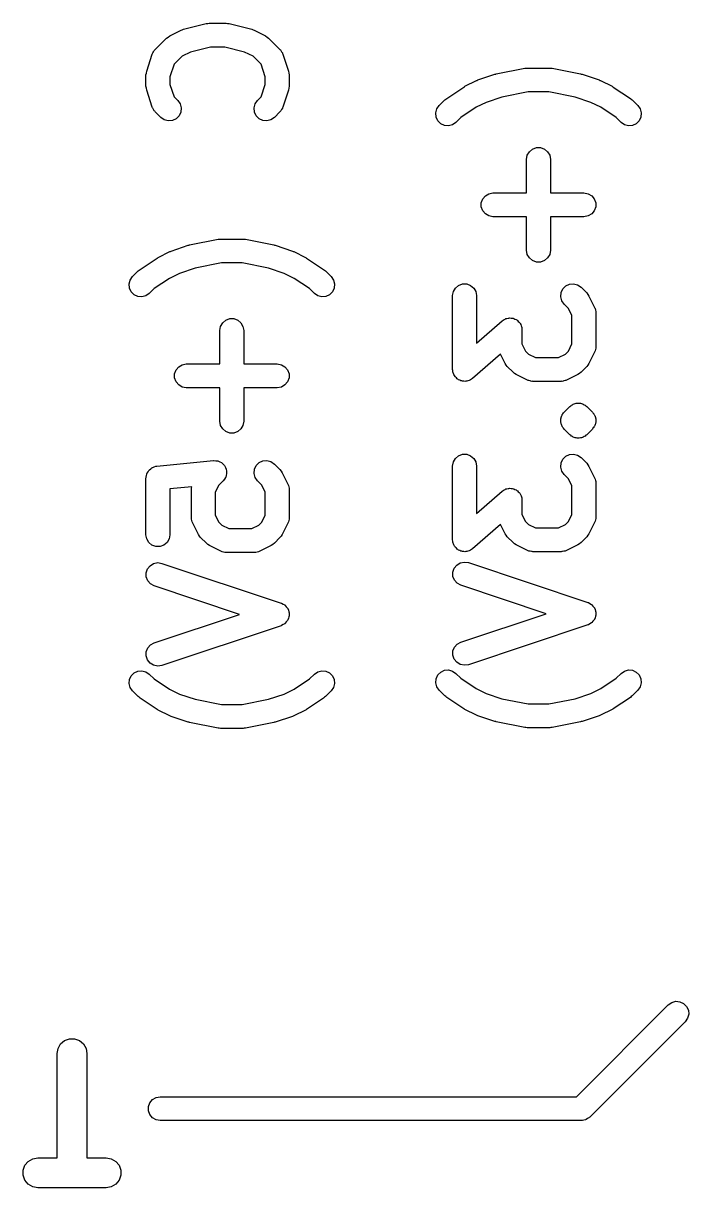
# Model space of a CAD drawing. Extents: x 91.3 to 189.8, y -113.5 to -60.4.
# Drawn here: x 129.92 to 135.5, y -113.46 to -103.7 of the extents above; entities that cross this region are included whole.
import ezdxf

# ---------------------------------------------------------------- set-up
doc = ezdxf.new("R2010")
doc.units = 0
doc.header["$MEASUREMENT"] = 0
doc.layers.add('BLACK', color=7, linetype='CONTINUOUS')

msp = doc.modelspace()

# ---------------------------------------------------------------- linework, layer by layer
at = {"layer": 'Black'}
for p, q in [((131.266, -103.748), (131.457, -103.701)), ((131.457, -103.701), (131.469, -103.7)), ((131.469, -103.7), (131.481, -103.698)), ((131.481, -103.698), (131.624, -103.698)), ((131.624, -103.698), (131.636, -103.7)), ((131.636, -103.7), (131.648, -103.701)), ((131.648, -103.701), (131.839, -103.748)), ((131.151, -103.803), (131.246, -103.756)), ((131.246, -103.756), (131.256, -103.753)), ((131.256, -103.753), (131.266, -103.748)), ((131.839, -103.748), (131.849, -103.753)), ((131.849, -103.753), (131.859, -103.756)), ((131.859, -103.756), (131.954, -103.803)), ((131.029, -103.917), (131.125, -103.822)), ((131.125, -103.822), (131.138, -103.813)), ((131.138, -103.813), (131.151, -103.803)), ((131.493, -103.898), (131.325, -103.94)), ((131.612, -103.898), (131.493, -103.898)), ((131.779, -103.94), (131.612, -103.898)), ((131.954, -103.803), (131.967, -103.813)), ((131.967, -103.813), (131.98, -103.822)), ((131.98, -103.822), (132.075, -103.917)), ((130.958, -104.099), (131.005, -103.956)), ((131.005, -103.956), (131.008, -103.951)), ((131.008, -103.951), (131.009, -103.946)), ((131.009, -103.946), (131.016, -103.936)), ((131.016, -103.936), (131.022, -103.926)), ((131.022, -103.926), (131.026, -103.922)), ((131.026, -103.922), (131.029, -103.917)), ((131.254, -103.975), (131.187, -104.042)), ((131.325, -103.94), (131.254, -103.975)), ((131.85, -103.975), (131.779, -103.94)), ((131.917, -104.042), (131.85, -103.975)), ((132.075, -103.917), (132.079, -103.922)), ((132.079, -103.922), (132.083, -103.926)), ((132.083, -103.926), (132.089, -103.936)), ((132.089, -103.936), (132.095, -103.946)), ((132.095, -103.946), (132.097, -103.951)), ((132.097, -103.951), (132.1, -103.956)), ((132.1, -103.956), (132.147, -104.099)), ((131.187, -104.042), (131.152, -104.147)), ((131.952, -104.147), (131.917, -104.042)), ((133.888, -104.122), (134.127, -104.075)), ((134.127, -104.075), (134.136, -104.075)), ((134.136, -104.075), (134.146, -104.073)), ((134.146, -104.073), (134.337, -104.073)), ((134.337, -104.073), (134.346, -104.075)), ((134.346, -104.075), (134.356, -104.075)), ((134.356, -104.075), (134.594, -104.122)), ((130.952, -104.131), (130.955, -104.115)), ((130.952, -104.226), (130.952, -104.131)), ((130.955, -104.115), (130.958, -104.099)), ((131.152, -104.147), (131.152, -104.21)), ((131.952, -104.21), (131.952, -104.147)), ((132.147, -104.099), (132.15, -104.115)), ((132.15, -104.115), (132.152, -104.131)), ((132.152, -104.131), (132.152, -104.226)), ((133.625, -104.226), (133.721, -104.179)), ((133.721, -104.179), (133.727, -104.177)), ((133.727, -104.177), (133.734, -104.173)), ((133.734, -104.173), (133.876, -104.126)), ((133.876, -104.126), (133.883, -104.125)), ((133.883, -104.125), (133.888, -104.122)), ((134.594, -104.122), (134.6, -104.125)), ((134.6, -104.125), (134.606, -104.126)), ((134.606, -104.126), (134.749, -104.173)), ((134.749, -104.173), (134.756, -104.177)), ((134.756, -104.177), (134.762, -104.179)), ((134.762, -104.179), (134.858, -104.226)), ((130.955, -104.242), (130.952, -104.226)), ((130.958, -104.258), (130.955, -104.242)), ((131.005, -104.401), (130.958, -104.258)), ((131.152, -104.21), (131.187, -104.315)), ((131.917, -104.315), (131.952, -104.21)), ((132.147, -104.258), (132.1, -104.401)), ((132.15, -104.242), (132.147, -104.258)), ((132.152, -104.226), (132.15, -104.242)), ((133.472, -104.328), (133.615, -104.233)), ((133.615, -104.233), (133.62, -104.23)), ((133.62, -104.23), (133.625, -104.226)), ((134.156, -104.273), (133.934, -104.317)), ((134.327, -104.273), (134.156, -104.273)), ((134.549, -104.317), (134.327, -104.273)), ((134.858, -104.226), (134.863, -104.23)), ((134.863, -104.23), (134.868, -104.233)), ((134.868, -104.233), (135.011, -104.328)), ((131.187, -104.315), (131.218, -104.346)), ((131.218, -104.346), (131.238, -104.374)), ((131.238, -104.374), (131.247, -104.408)), ((131.858, -104.408), (131.867, -104.374)), ((131.867, -104.374), (131.886, -104.346)), ((131.886, -104.346), (131.917, -104.315)), ((133.409, -104.388), (133.456, -104.34)), ((133.456, -104.34), (133.465, -104.335)), ((133.465, -104.335), (133.472, -104.328)), ((133.804, -104.361), (133.72, -104.402)), ((133.934, -104.317), (133.804, -104.361)), ((134.679, -104.361), (134.549, -104.317)), ((134.763, -104.402), (134.679, -104.361)), ((135.011, -104.328), (135.018, -104.335)), ((135.018, -104.335), (135.026, -104.34)), ((135.026, -104.34), (135.074, -104.388)), ((131.008, -104.406), (131.005, -104.401)), ((131.009, -104.411), (131.008, -104.406)), ((131.016, -104.421), (131.009, -104.411)), ((131.022, -104.431), (131.016, -104.421)), ((131.026, -104.435), (131.022, -104.431)), ((131.029, -104.44), (131.026, -104.435)), ((131.077, -104.487), (131.029, -104.44)), ((131.23, -104.474), (131.205, -104.499)), ((131.244, -104.443), (131.23, -104.474)), ((131.247, -104.408), (131.244, -104.443)), ((131.861, -104.443), (131.858, -104.408)), ((131.875, -104.474), (131.861, -104.443)), ((131.9, -104.499), (131.875, -104.474)), ((132.075, -104.44), (132.028, -104.487)), ((132.079, -104.435), (132.075, -104.44)), ((132.083, -104.431), (132.079, -104.435)), ((132.089, -104.421), (132.083, -104.431)), ((132.095, -104.411), (132.089, -104.421)), ((132.097, -104.406), (132.095, -104.411)), ((132.1, -104.401), (132.097, -104.406)), ((133.38, -104.45), (133.389, -104.416)), ((133.383, -104.484), (133.38, -104.45)), ((133.398, -104.516), (133.383, -104.484)), ((133.389, -104.416), (133.409, -104.388)), ((133.72, -104.402), (133.591, -104.489)), ((134.892, -104.489), (134.763, -104.402)), ((135.074, -104.388), (135.094, -104.416)), ((135.1, -104.484), (135.085, -104.516)), ((135.094, -104.416), (135.103, -104.45)), ((135.103, -104.45), (135.1, -104.484)), ((131.105, -104.507), (131.077, -104.487)), ((131.139, -104.516), (131.105, -104.507)), ((131.174, -104.513), (131.139, -104.516)), ((131.205, -104.499), (131.174, -104.513)), ((131.931, -104.513), (131.9, -104.499)), ((131.966, -104.516), (131.931, -104.513)), ((131.999, -104.507), (131.966, -104.516)), ((132.028, -104.487), (131.999, -104.507)), ((133.422, -104.54), (133.398, -104.516)), ((133.454, -104.555), (133.422, -104.54)), ((133.488, -104.558), (133.454, -104.555)), ((133.522, -104.549), (133.488, -104.558)), ((133.55, -104.529), (133.522, -104.549)), ((133.591, -104.489), (133.55, -104.529)), ((134.933, -104.529), (134.892, -104.489)), ((134.961, -104.549), (134.933, -104.529)), ((134.995, -104.558), (134.961, -104.549)), ((135.029, -104.555), (134.995, -104.558)), ((135.061, -104.54), (135.029, -104.555)), ((135.085, -104.516), (135.061, -104.54)), ((134.147, -104.805), (134.165, -104.775)), ((134.165, -104.775), (134.191, -104.753)), ((134.191, -104.753), (134.224, -104.741)), ((134.224, -104.741), (134.259, -104.741)), ((134.259, -104.741), (134.291, -104.753)), ((134.291, -104.753), (134.318, -104.775)), ((134.318, -104.775), (134.335, -104.805)), ((134.141, -104.84), (134.147, -104.805)), ((134.141, -105.12), (134.141, -104.84)), ((134.335, -104.805), (134.341, -104.84)), ((134.341, -104.84), (134.341, -105.12)), ((133.774, -105.17), (133.796, -105.144)), ((133.796, -105.144), (133.826, -105.127)), ((133.826, -105.127), (133.86, -105.12)), ((133.86, -105.12), (134.141, -105.12)), ((134.341, -105.12), (134.622, -105.12)), ((134.622, -105.12), (134.657, -105.127)), ((134.657, -105.127), (134.687, -105.144)), ((134.687, -105.144), (134.709, -105.17)), ((133.762, -105.203), (133.774, -105.17)), ((133.762, -105.238), (133.762, -105.203)), ((133.774, -105.27), (133.762, -105.238)), ((134.709, -105.17), (134.721, -105.203)), ((134.721, -105.238), (134.709, -105.27)), ((134.721, -105.203), (134.721, -105.238)), ((133.796, -105.297), (133.774, -105.27)), ((133.826, -105.314), (133.796, -105.297)), ((133.86, -105.32), (133.826, -105.314)), ((134.141, -105.32), (133.86, -105.32)), ((134.141, -105.601), (134.141, -105.32)), ((134.622, -105.32), (134.341, -105.32)), ((134.341, -105.32), (134.341, -105.601)), ((134.657, -105.314), (134.622, -105.32)), ((134.687, -105.297), (134.657, -105.314)), ((134.709, -105.27), (134.687, -105.297)), ((131.306, -105.56), (131.313, -105.559)), ((131.313, -105.559), (131.318, -105.557)), ((131.318, -105.557), (131.557, -105.509)), ((131.557, -105.509), (131.566, -105.509)), ((131.566, -105.509), (131.576, -105.507)), ((131.576, -105.507), (131.767, -105.507)), ((131.767, -105.507), (131.776, -105.509)), ((131.776, -105.509), (131.786, -105.509)), ((131.786, -105.509), (132.024, -105.557)), ((132.024, -105.557), (132.03, -105.559)), ((132.03, -105.559), (132.036, -105.56)), ((131.055, -105.661), (131.151, -105.613)), ((131.151, -105.613), (131.157, -105.611)), ((131.157, -105.611), (131.164, -105.608)), ((131.164, -105.608), (131.306, -105.56)), ((132.036, -105.56), (132.179, -105.608)), ((132.179, -105.608), (132.186, -105.611)), ((132.186, -105.611), (132.192, -105.613)), ((132.192, -105.613), (132.288, -105.661)), ((134.147, -105.636), (134.141, -105.601)), ((134.165, -105.666), (134.147, -105.636)), ((134.335, -105.636), (134.318, -105.666)), ((134.341, -105.601), (134.335, -105.636)), ((130.902, -105.762), (131.045, -105.667)), ((131.045, -105.667), (131.05, -105.664)), ((131.05, -105.664), (131.055, -105.661)), ((131.364, -105.752), (131.234, -105.795)), ((131.586, -105.707), (131.364, -105.752)), ((131.757, -105.707), (131.586, -105.707)), ((131.979, -105.752), (131.757, -105.707)), ((132.109, -105.795), (131.979, -105.752)), ((132.288, -105.661), (132.293, -105.664)), ((132.293, -105.664), (132.298, -105.667)), ((132.298, -105.667), (132.441, -105.762)), ((134.191, -105.688), (134.165, -105.666)), ((134.224, -105.7), (134.191, -105.688)), ((134.259, -105.7), (134.224, -105.7)), ((134.291, -105.688), (134.259, -105.7)), ((134.318, -105.666), (134.291, -105.688)), ((130.81, -105.884), (130.819, -105.851)), ((130.819, -105.851), (130.839, -105.822)), ((130.839, -105.822), (130.886, -105.775)), ((130.886, -105.775), (130.895, -105.769)), ((130.895, -105.769), (130.902, -105.762)), ((131.15, -105.837), (131.021, -105.923)), ((131.234, -105.795), (131.15, -105.837)), ((132.193, -105.837), (132.109, -105.795)), ((132.322, -105.923), (132.193, -105.837)), ((132.441, -105.762), (132.448, -105.769)), ((132.448, -105.769), (132.456, -105.775)), ((132.456, -105.775), (132.504, -105.822)), ((132.504, -105.822), (132.524, -105.851)), ((132.524, -105.851), (132.533, -105.884)), ((130.813, -105.919), (130.81, -105.884)), ((130.828, -105.95), (130.813, -105.919)), ((130.852, -105.975), (130.828, -105.95)), ((131.021, -105.923), (130.98, -105.964)), ((132.363, -105.964), (132.322, -105.923)), ((132.515, -105.95), (132.491, -105.975)), ((132.53, -105.919), (132.515, -105.95)), ((132.533, -105.884), (132.53, -105.919)), ((133.522, -105.982), (133.528, -105.948)), ((133.528, -105.948), (133.546, -105.918)), ((133.546, -105.918), (133.572, -105.896)), ((133.572, -105.896), (133.605, -105.884)), ((133.605, -105.884), (133.64, -105.884)), ((133.64, -105.884), (133.672, -105.896)), ((133.672, -105.896), (133.699, -105.918)), ((133.699, -105.918), (133.716, -105.948)), ((133.716, -105.948), (133.722, -105.982)), ((134.431, -105.956), (134.445, -105.925)), ((134.445, -105.925), (134.47, -105.9)), ((134.47, -105.9), (134.501, -105.886)), ((134.501, -105.886), (134.536, -105.883)), ((134.536, -105.883), (134.569, -105.892)), ((134.569, -105.892), (134.598, -105.912)), ((134.598, -105.912), (134.645, -105.959)), ((130.884, -105.989), (130.852, -105.975)), ((130.918, -105.992), (130.884, -105.989)), ((130.952, -105.983), (130.918, -105.992)), ((130.98, -105.964), (130.952, -105.983)), ((132.391, -105.983), (132.363, -105.964)), ((132.425, -105.992), (132.391, -105.983)), ((132.459, -105.989), (132.425, -105.992)), ((132.491, -105.975), (132.459, -105.989)), ((133.522, -106.601), (133.522, -105.982)), ((133.722, -105.982), (133.722, -106.381)), ((134.428, -105.991), (134.431, -105.956)), ((134.437, -106.025), (134.428, -105.991)), ((134.456, -106.053), (134.437, -106.025)), ((134.645, -105.959), (134.655, -105.972)), ((134.655, -105.972), (134.664, -105.985)), ((134.664, -105.985), (134.712, -106.081)), ((134.493, -106.089), (134.456, -106.053)), ((134.522, -106.149), (134.493, -106.089)), ((134.712, -106.081), (134.713, -106.086)), ((134.713, -106.086), (134.716, -106.091)), ((134.716, -106.091), (134.718, -106.103)), ((134.718, -106.103), (134.722, -106.114)), ((134.722, -106.114), (134.721, -106.12)), ((134.721, -106.12), (134.722, -106.125)), ((134.722, -106.125), (134.722, -106.411)), ((131.571, -106.274), (131.577, -106.24)), ((131.577, -106.24), (131.595, -106.21)), ((131.595, -106.21), (131.621, -106.187)), ((131.621, -106.187), (131.654, -106.175)), ((131.654, -106.175), (131.689, -106.175)), ((131.689, -106.175), (131.721, -106.187)), ((131.721, -106.187), (131.748, -106.21)), ((131.748, -106.21), (131.765, -106.24)), ((131.765, -106.24), (131.771, -106.274)), ((133.722, -106.381), (133.937, -106.193)), ((133.937, -106.193), (133.946, -106.188)), ((133.946, -106.188), (133.953, -106.181)), ((133.953, -106.181), (133.961, -106.179)), ((133.961, -106.179), (133.967, -106.175)), ((133.967, -106.175), (133.977, -106.173)), ((133.977, -106.173), (133.986, -106.17)), ((133.986, -106.17), (133.994, -106.17)), ((133.994, -106.17), (134.001, -106.168)), ((134.001, -106.168), (134.011, -106.17)), ((134.011, -106.17), (134.021, -106.17)), ((134.021, -106.17), (134.028, -106.172)), ((134.028, -106.172), (134.036, -106.173)), ((134.036, -106.173), (134.044, -106.178)), ((134.044, -106.178), (134.053, -106.181)), ((134.053, -106.181), (134.059, -106.186)), ((134.059, -106.186), (134.066, -106.19)), ((134.066, -106.19), (134.072, -106.198)), ((134.072, -106.198), (134.08, -106.204)), ((134.08, -106.204), (134.084, -106.21)), ((134.084, -106.21), (134.089, -106.216)), ((134.089, -106.216), (134.092, -106.225)), ((134.092, -106.225), (134.097, -106.234)), ((134.097, -106.234), (134.099, -106.241)), ((134.099, -106.241), (134.101, -106.249)), ((134.522, -106.387), (134.522, -106.149)), ((131.571, -106.555), (131.571, -106.274)), ((131.771, -106.274), (131.771, -106.555)), ((134.101, -106.249), (134.102, -106.258)), ((134.102, -106.258), (134.103, -106.268)), ((134.103, -106.268), (134.103, -106.387)), ((134.103, -106.387), (134.133, -106.447)), ((134.493, -106.447), (134.522, -106.387)), ((134.718, -106.434), (134.716, -106.445)), ((134.722, -106.422), (134.718, -106.434)), ((134.722, -106.411), (134.721, -106.417)), ((134.721, -106.417), (134.722, -106.422)), ((133.922, -106.472), (133.688, -106.677)), ((133.962, -106.551), (133.922, -106.472)), ((134.133, -106.447), (134.158, -106.472)), ((134.158, -106.472), (134.217, -106.501)), ((134.217, -106.501), (134.408, -106.501)), ((134.408, -106.501), (134.468, -106.472)), ((134.468, -106.472), (134.493, -106.447)), ((134.712, -106.456), (134.664, -106.551)), ((134.713, -106.45), (134.712, -106.456)), ((134.716, -106.445), (134.713, -106.45)), ((131.192, -106.637), (131.204, -106.605)), ((131.204, -106.605), (131.226, -106.578)), ((131.226, -106.578), (131.256, -106.561)), ((131.256, -106.561), (131.29, -106.555)), ((131.29, -106.555), (131.571, -106.555)), ((131.771, -106.555), (132.052, -106.555)), ((132.052, -106.555), (132.087, -106.561)), ((132.087, -106.561), (132.117, -106.578)), ((132.117, -106.578), (132.139, -106.605)), ((132.139, -106.605), (132.151, -106.637)), ((133.524, -106.611), (133.522, -106.601)), ((133.524, -106.621), (133.524, -106.611)), ((133.527, -106.628), (133.524, -106.621)), ((133.528, -106.636), (133.527, -106.628)), ((133.971, -106.564), (133.962, -106.551)), ((133.98, -106.577), (133.971, -106.564)), ((134.028, -106.625), (133.98, -106.577)), ((134.041, -106.634), (134.028, -106.625)), ((134.598, -106.625), (134.585, -106.634)), ((134.645, -106.577), (134.598, -106.625)), ((134.655, -106.564), (134.645, -106.577)), ((134.664, -106.551), (134.655, -106.564)), ((131.192, -106.672), (131.192, -106.637)), ((131.204, -106.705), (131.192, -106.672)), ((131.226, -106.731), (131.204, -106.705)), ((131.256, -106.749), (131.226, -106.731)), ((132.117, -106.731), (132.087, -106.749)), ((132.139, -106.705), (132.117, -106.731)), ((132.151, -106.672), (132.139, -106.705)), ((132.151, -106.637), (132.151, -106.672)), ((133.533, -106.644), (133.528, -106.636)), ((133.537, -106.653), (133.533, -106.644)), ((133.542, -106.659), (133.537, -106.653)), ((133.546, -106.666), (133.542, -106.659)), ((133.553, -106.672), (133.546, -106.666)), ((133.56, -106.679), (133.553, -106.672)), ((133.566, -106.683), (133.56, -106.679)), ((133.572, -106.688), (133.566, -106.683)), ((133.582, -106.691), (133.572, -106.688)), ((133.59, -106.696), (133.582, -106.691)), ((133.598, -106.697), (133.59, -106.696)), ((133.605, -106.7), (133.598, -106.697)), ((133.615, -106.7), (133.605, -106.7)), ((133.624, -106.701), (133.615, -106.7)), ((133.632, -106.7), (133.624, -106.701)), ((133.64, -106.7), (133.632, -106.7)), ((133.649, -106.697), (133.64, -106.7)), ((133.659, -106.695), (133.649, -106.697)), ((133.665, -106.691), (133.659, -106.695)), ((133.672, -106.688), (133.665, -106.691)), ((133.68, -106.682), (133.672, -106.688)), ((133.688, -106.677), (133.68, -106.682)), ((134.054, -106.643), (134.041, -106.634)), ((134.149, -106.691), (134.054, -106.643)), ((134.155, -106.693), (134.149, -106.691)), ((134.16, -106.695), (134.155, -106.693)), ((134.171, -106.697), (134.16, -106.695)), ((134.182, -106.701), (134.171, -106.697)), ((134.188, -106.7), (134.182, -106.701)), ((134.194, -106.701), (134.188, -106.7)), ((134.432, -106.701), (134.194, -106.701)), ((134.438, -106.7), (134.432, -106.701)), ((134.443, -106.701), (134.438, -106.7)), ((134.455, -106.697), (134.443, -106.701)), ((134.466, -106.695), (134.455, -106.697)), ((134.471, -106.693), (134.466, -106.695)), ((134.477, -106.691), (134.471, -106.693)), ((134.572, -106.643), (134.477, -106.691)), ((134.585, -106.634), (134.572, -106.643)), ((131.29, -106.755), (131.256, -106.749)), ((131.571, -106.755), (131.29, -106.755)), ((131.571, -107.036), (131.571, -106.755)), ((132.052, -106.755), (131.771, -106.755)), ((131.771, -106.755), (131.771, -107.036)), ((132.087, -106.749), (132.052, -106.755)), ((134.456, -106.959), (134.504, -106.912)), ((134.504, -106.912), (134.511, -106.907)), ((134.511, -106.907), (134.517, -106.9)), ((134.517, -106.9), (134.525, -106.897)), ((134.525, -106.897), (134.532, -106.892)), ((134.532, -106.892), (134.541, -106.889)), ((134.541, -106.889), (134.549, -106.886)), ((134.549, -106.886), (134.558, -106.885)), ((134.558, -106.885), (134.566, -106.883)), ((134.566, -106.883), (134.575, -106.884)), ((134.575, -106.884), (134.583, -106.883)), ((134.583, -106.883), (134.592, -106.885)), ((134.592, -106.885), (134.601, -106.886)), ((134.601, -106.886), (134.609, -106.889)), ((134.609, -106.889), (134.617, -106.892)), ((134.617, -106.892), (134.624, -106.897)), ((134.624, -106.897), (134.632, -106.9)), ((134.632, -106.9), (134.638, -106.907)), ((134.638, -106.907), (134.645, -106.912)), ((134.645, -106.912), (134.693, -106.959)), ((134.428, -107.021), (134.429, -107.017)), ((134.428, -107.03), (134.428, -107.021)), ((134.429, -107.013), (134.43, -107.009)), ((134.429, -107.017), (134.429, -107.013)), ((134.43, -107.009), (134.431, -107.004)), ((134.431, -107.004), (134.434, -106.996)), ((134.434, -106.996), (134.437, -106.988)), ((134.437, -106.988), (134.439, -106.984)), ((134.439, -106.984), (134.441, -106.98)), ((134.441, -106.98), (134.443, -106.977)), ((134.443, -106.977), (134.445, -106.973)), ((134.445, -106.973), (134.451, -106.966)), ((134.451, -106.966), (134.456, -106.959)), ((134.693, -106.959), (134.698, -106.966)), ((134.698, -106.966), (134.704, -106.973)), ((134.704, -106.973), (134.706, -106.977)), ((134.706, -106.977), (134.709, -106.98)), ((134.709, -106.98), (134.71, -106.984)), ((134.71, -106.984), (134.713, -106.988)), ((134.713, -106.988), (134.715, -106.996)), ((134.715, -106.996), (134.719, -107.004)), ((134.719, -107.004), (134.719, -107.009)), ((134.719, -107.009), (134.721, -107.013)), ((134.721, -107.013), (134.721, -107.017)), ((134.721, -107.017), (134.722, -107.021)), ((134.722, -107.021), (134.721, -107.03)), ((131.577, -107.07), (131.571, -107.036)), ((131.595, -107.1), (131.577, -107.07)), ((131.621, -107.122), (131.595, -107.1)), ((131.654, -107.134), (131.621, -107.122)), ((131.721, -107.122), (131.689, -107.134)), ((131.748, -107.1), (131.721, -107.122)), ((131.765, -107.07), (131.748, -107.1)), ((131.771, -107.036), (131.765, -107.07)), ((134.428, -107.039), (134.428, -107.03)), ((134.429, -107.043), (134.428, -107.039)), ((134.429, -107.047), (134.429, -107.043)), ((134.43, -107.051), (134.429, -107.047)), ((134.431, -107.056), (134.43, -107.051)), ((134.434, -107.064), (134.431, -107.056)), ((134.437, -107.072), (134.434, -107.064)), ((134.439, -107.076), (134.437, -107.072)), ((134.441, -107.08), (134.439, -107.076)), ((134.443, -107.083), (134.441, -107.08)), ((134.445, -107.087), (134.443, -107.083)), ((134.451, -107.094), (134.445, -107.087)), ((134.456, -107.101), (134.451, -107.094)), ((134.504, -107.148), (134.456, -107.101)), ((134.693, -107.101), (134.645, -107.148)), ((134.698, -107.094), (134.693, -107.101)), ((134.704, -107.087), (134.698, -107.094)), ((134.706, -107.083), (134.704, -107.087)), ((134.709, -107.08), (134.706, -107.083)), ((134.71, -107.076), (134.709, -107.08)), ((134.713, -107.072), (134.71, -107.076)), ((134.715, -107.064), (134.713, -107.072)), ((134.719, -107.056), (134.715, -107.064)), ((134.721, -107.047), (134.719, -107.051)), ((134.719, -107.051), (134.719, -107.056)), ((134.721, -107.03), (134.722, -107.039)), ((134.722, -107.039), (134.721, -107.043)), ((134.721, -107.043), (134.721, -107.047)), ((131.689, -107.134), (131.654, -107.134)), ((134.511, -107.153), (134.504, -107.148)), ((134.517, -107.16), (134.511, -107.153)), ((134.525, -107.163), (134.517, -107.16)), ((134.532, -107.168), (134.525, -107.163)), ((134.541, -107.171), (134.532, -107.168)), ((134.549, -107.174), (134.541, -107.171)), ((134.558, -107.175), (134.549, -107.174)), ((134.566, -107.177), (134.558, -107.175)), ((134.575, -107.176), (134.566, -107.177)), ((134.583, -107.177), (134.575, -107.176)), ((134.592, -107.175), (134.583, -107.177)), ((134.601, -107.174), (134.592, -107.175)), ((134.609, -107.171), (134.601, -107.174)), ((134.617, -107.168), (134.609, -107.171)), ((134.624, -107.163), (134.617, -107.168)), ((134.632, -107.16), (134.624, -107.163)), ((134.638, -107.153), (134.632, -107.16)), ((134.645, -107.148), (134.638, -107.153)), ((133.572, -107.324), (133.605, -107.312)), ((133.605, -107.312), (133.64, -107.312)), ((133.64, -107.312), (133.672, -107.324)), ((134.47, -107.329), (134.501, -107.314)), ((134.501, -107.314), (134.536, -107.311)), ((134.536, -107.311), (134.569, -107.32)), ((131.022, -107.418), (131.035, -107.413)), ((131.035, -107.413), (131.039, -107.413)), ((131.039, -107.413), (131.042, -107.412)), ((131.042, -107.412), (131.519, -107.365)), ((131.519, -107.365), (131.519, -107.365)), ((131.519, -107.365), (131.52, -107.365)), ((131.52, -107.365), (131.537, -107.366)), ((131.537, -107.366), (131.553, -107.367)), ((131.553, -107.367), (131.554, -107.368)), ((131.554, -107.368), (131.554, -107.368)), ((131.554, -107.368), (131.57, -107.375)), ((131.57, -107.375), (131.585, -107.382)), ((131.585, -107.382), (131.585, -107.382)), ((131.585, -107.382), (131.586, -107.382)), ((131.586, -107.382), (131.598, -107.394)), ((131.598, -107.394), (131.61, -107.406)), ((131.61, -107.406), (131.61, -107.406)), ((131.61, -107.406), (131.61, -107.407)), ((131.61, -107.407), (131.618, -107.422)), ((131.861, -107.438), (131.875, -107.407)), ((131.875, -107.407), (131.9, -107.382)), ((131.9, -107.382), (131.931, -107.368)), ((131.931, -107.368), (131.966, -107.365)), ((131.966, -107.365), (131.999, -107.374)), ((131.999, -107.374), (132.028, -107.394)), ((132.028, -107.394), (132.075, -107.441)), ((133.522, -107.411), (133.528, -107.377)), ((133.522, -108.03), (133.522, -107.411)), ((133.528, -107.377), (133.546, -107.347)), ((133.546, -107.347), (133.572, -107.324)), ((133.672, -107.324), (133.699, -107.347)), ((133.699, -107.347), (133.716, -107.377)), ((133.716, -107.377), (133.722, -107.411)), ((133.722, -107.411), (133.722, -107.81)), ((134.428, -107.42), (134.431, -107.385)), ((134.431, -107.385), (134.445, -107.354)), ((134.445, -107.354), (134.47, -107.329)), ((134.569, -107.32), (134.598, -107.34)), ((134.598, -107.34), (134.645, -107.388)), ((134.645, -107.388), (134.655, -107.401)), ((134.655, -107.401), (134.664, -107.414)), ((134.664, -107.414), (134.712, -107.509)), ((130.952, -107.512), (130.953, -107.508)), ((130.952, -107.988), (130.952, -107.512)), ((130.953, -107.504), (130.956, -107.491)), ((130.953, -107.508), (130.953, -107.504)), ((130.956, -107.491), (130.958, -107.478)), ((130.958, -107.478), (130.96, -107.474)), ((130.96, -107.474), (130.961, -107.471)), ((130.961, -107.471), (130.969, -107.459)), ((130.969, -107.459), (130.976, -107.448)), ((130.976, -107.448), (130.979, -107.445)), ((130.979, -107.445), (130.981, -107.442)), ((130.981, -107.442), (130.992, -107.434)), ((130.992, -107.434), (131.002, -107.425)), ((131.002, -107.425), (131.006, -107.424)), ((131.006, -107.424), (131.009, -107.422)), ((131.009, -107.422), (131.022, -107.418)), ((131.619, -107.507), (131.61, -107.52)), ((131.618, -107.422), (131.625, -107.437)), ((131.62, -107.505), (131.619, -107.506)), ((131.619, -107.506), (131.619, -107.507)), ((131.624, -107.489), (131.62, -107.505)), ((131.628, -107.473), (131.624, -107.489)), ((131.625, -107.437), (131.625, -107.438)), ((131.625, -107.438), (131.625, -107.438)), ((131.625, -107.438), (131.627, -107.455)), ((131.627, -107.455), (131.628, -107.472)), ((131.628, -107.472), (131.628, -107.472)), ((131.628, -107.472), (131.628, -107.473)), ((131.858, -107.473), (131.861, -107.438)), ((131.867, -107.507), (131.858, -107.473)), ((131.886, -107.535), (131.867, -107.507)), ((132.075, -107.441), (132.085, -107.454)), ((132.085, -107.454), (132.094, -107.467)), ((132.094, -107.467), (132.142, -107.562)), ((134.437, -107.453), (134.428, -107.42)), ((134.456, -107.482), (134.437, -107.453)), ((134.493, -107.518), (134.456, -107.482)), ((134.712, -107.509), (134.713, -107.515)), ((131.337, -107.584), (131.152, -107.602)), ((131.152, -107.602), (131.152, -107.988)), ((131.333, -107.607), (131.334, -107.601)), ((131.333, -107.845), (131.333, -107.607)), ((131.334, -107.596), (131.337, -107.584)), ((131.334, -107.601), (131.334, -107.596)), ((131.337, -107.584), (131.337, -107.584)), ((131.563, -107.571), (131.533, -107.631)), ((131.599, -107.535), (131.563, -107.571)), ((131.6, -107.534), (131.599, -107.535)), ((131.61, -107.52), (131.6, -107.534)), ((131.6, -107.534), (131.6, -107.534)), ((131.923, -107.571), (131.886, -107.535)), ((131.952, -107.631), (131.923, -107.571)), ((132.142, -107.562), (132.143, -107.568)), ((132.143, -107.568), (132.146, -107.573)), ((132.146, -107.573), (132.148, -107.584)), ((132.148, -107.584), (132.152, -107.596)), ((132.152, -107.596), (132.151, -107.601)), ((132.151, -107.601), (132.152, -107.607)), ((132.152, -107.607), (132.152, -107.845)), ((133.946, -107.616), (133.953, -107.61)), ((133.953, -107.61), (133.961, -107.607)), ((133.961, -107.607), (133.967, -107.603)), ((133.967, -107.603), (133.977, -107.602)), ((133.977, -107.602), (133.986, -107.598)), ((133.986, -107.598), (133.994, -107.598)), ((133.994, -107.598), (134.001, -107.597)), ((134.001, -107.597), (134.011, -107.598)), ((134.011, -107.598), (134.021, -107.598)), ((134.021, -107.598), (134.028, -107.601)), ((134.028, -107.601), (134.036, -107.602)), ((134.036, -107.602), (134.044, -107.607)), ((134.044, -107.607), (134.053, -107.61)), ((134.053, -107.61), (134.059, -107.615)), ((134.522, -107.577), (134.493, -107.518)), ((134.522, -107.816), (134.522, -107.577)), ((134.713, -107.515), (134.716, -107.52)), ((134.716, -107.52), (134.718, -107.531)), ((134.718, -107.531), (134.722, -107.542)), ((134.722, -107.542), (134.721, -107.548)), ((134.721, -107.548), (134.722, -107.554)), ((134.722, -107.554), (134.722, -107.84)), ((131.533, -107.631), (131.533, -107.822)), ((131.952, -107.822), (131.952, -107.631)), ((133.722, -107.81), (133.937, -107.621)), ((133.937, -107.621), (133.946, -107.616)), ((134.059, -107.615), (134.066, -107.619)), ((134.066, -107.619), (134.072, -107.626)), ((134.072, -107.626), (134.08, -107.632)), ((134.08, -107.632), (134.084, -107.639)), ((134.084, -107.639), (134.089, -107.645)), ((134.089, -107.645), (134.092, -107.654)), ((134.092, -107.654), (134.097, -107.662)), ((134.097, -107.662), (134.099, -107.67)), ((134.099, -107.67), (134.101, -107.677)), ((134.101, -107.677), (134.102, -107.687)), ((134.102, -107.687), (134.103, -107.697)), ((134.103, -107.697), (134.103, -107.816)), ((131.334, -107.851), (131.333, -107.845)), ((131.334, -107.857), (131.334, -107.851)), ((131.337, -107.868), (131.334, -107.857)), ((131.339, -107.879), (131.337, -107.868)), ((131.342, -107.884), (131.339, -107.879)), ((131.344, -107.89), (131.342, -107.884)), ((131.392, -107.985), (131.344, -107.89)), ((131.533, -107.822), (131.563, -107.881)), ((131.563, -107.881), (131.588, -107.906)), ((131.898, -107.906), (131.923, -107.881)), ((131.923, -107.881), (131.952, -107.822)), ((132.142, -107.89), (132.094, -107.985)), ((132.143, -107.884), (132.142, -107.89)), ((132.146, -107.879), (132.143, -107.884)), ((132.148, -107.868), (132.146, -107.879)), ((132.152, -107.857), (132.148, -107.868)), ((132.152, -107.845), (132.151, -107.851)), ((132.151, -107.851), (132.152, -107.857)), ((133.922, -107.901), (133.688, -108.105)), ((133.962, -107.979), (133.922, -107.901)), ((134.103, -107.816), (134.133, -107.876)), ((134.133, -107.876), (134.158, -107.9)), ((134.158, -107.9), (134.217, -107.93)), ((134.408, -107.93), (134.468, -107.9)), ((134.468, -107.9), (134.493, -107.876)), ((134.493, -107.876), (134.522, -107.816)), ((134.712, -107.884), (134.664, -107.979)), ((134.713, -107.879), (134.712, -107.884)), ((134.716, -107.874), (134.713, -107.879)), ((134.718, -107.862), (134.716, -107.874)), ((134.722, -107.851), (134.718, -107.862)), ((134.722, -107.84), (134.721, -107.845)), ((134.721, -107.845), (134.722, -107.851)), ((130.958, -108.022), (130.952, -107.988)), ((131.152, -107.988), (131.146, -108.022)), ((131.401, -107.998), (131.392, -107.985)), ((131.41, -108.011), (131.401, -107.998)), ((131.588, -107.906), (131.647, -107.936)), ((131.647, -107.936), (131.838, -107.936)), ((131.838, -107.936), (131.898, -107.906)), ((132.085, -107.998), (132.075, -108.011)), ((132.094, -107.985), (132.085, -107.998)), ((133.971, -107.992), (133.962, -107.979)), ((133.98, -108.005), (133.971, -107.992)), ((134.217, -107.93), (134.408, -107.93)), ((134.655, -107.992), (134.645, -108.005)), ((134.664, -107.979), (134.655, -107.992)), ((130.976, -108.052), (130.958, -108.022)), ((131.002, -108.075), (130.976, -108.052)), ((131.035, -108.087), (131.002, -108.075)), ((131.07, -108.087), (131.035, -108.087)), ((131.102, -108.075), (131.07, -108.087)), ((131.129, -108.052), (131.102, -108.075)), ((131.146, -108.022), (131.129, -108.052)), ((131.458, -108.059), (131.41, -108.011)), ((131.471, -108.068), (131.458, -108.059)), ((131.484, -108.078), (131.471, -108.068)), ((131.579, -108.125), (131.484, -108.078)), ((132.002, -108.078), (131.907, -108.125)), ((132.015, -108.068), (132.002, -108.078)), ((132.028, -108.059), (132.015, -108.068)), ((132.075, -108.011), (132.028, -108.059)), ((133.524, -108.04), (133.522, -108.03)), ((133.524, -108.049), (133.524, -108.04)), ((133.527, -108.057), (133.524, -108.049)), ((133.528, -108.064), (133.527, -108.057)), ((133.533, -108.073), (133.528, -108.064)), ((133.537, -108.082), (133.533, -108.073)), ((133.542, -108.088), (133.537, -108.082)), ((133.546, -108.094), (133.542, -108.088)), ((133.553, -108.101), (133.546, -108.094)), ((134.028, -108.053), (133.98, -108.005)), ((134.041, -108.062), (134.028, -108.053)), ((134.054, -108.072), (134.041, -108.062)), ((134.149, -108.119), (134.054, -108.072)), ((134.572, -108.072), (134.477, -108.119)), ((134.585, -108.062), (134.572, -108.072)), ((134.598, -108.053), (134.585, -108.062)), ((134.645, -108.005), (134.598, -108.053)), ((131.585, -108.127), (131.579, -108.125)), ((131.59, -108.13), (131.585, -108.127)), ((131.601, -108.132), (131.59, -108.13)), ((131.612, -108.135), (131.601, -108.132)), ((131.618, -108.135), (131.612, -108.135)), ((131.624, -108.136), (131.618, -108.135)), ((131.862, -108.136), (131.624, -108.136)), ((131.868, -108.135), (131.862, -108.136)), ((131.873, -108.135), (131.868, -108.135)), ((131.885, -108.132), (131.873, -108.135)), ((131.896, -108.13), (131.885, -108.132)), ((131.901, -108.127), (131.896, -108.13)), ((131.907, -108.125), (131.901, -108.127)), ((133.56, -108.108), (133.553, -108.101)), ((133.566, -108.112), (133.56, -108.108)), ((133.572, -108.117), (133.566, -108.112)), ((133.582, -108.12), (133.572, -108.117)), ((133.59, -108.125), (133.582, -108.12)), ((133.598, -108.126), (133.59, -108.125)), ((133.605, -108.128), (133.598, -108.126)), ((133.615, -108.128), (133.605, -108.128)), ((133.624, -108.13), (133.615, -108.128)), ((133.632, -108.128), (133.624, -108.13)), ((133.64, -108.128), (133.632, -108.128)), ((133.649, -108.125), (133.64, -108.128)), ((133.659, -108.123), (133.649, -108.125)), ((133.665, -108.119), (133.659, -108.123)), ((133.672, -108.117), (133.665, -108.119)), ((133.68, -108.11), (133.672, -108.117)), ((133.688, -108.105), (133.68, -108.11)), ((134.155, -108.121), (134.149, -108.119)), ((134.16, -108.124), (134.155, -108.121)), ((134.171, -108.126), (134.16, -108.124)), ((134.182, -108.129), (134.171, -108.126)), ((134.188, -108.129), (134.182, -108.129)), ((134.194, -108.13), (134.188, -108.129)), ((134.432, -108.13), (134.194, -108.13)), ((134.438, -108.129), (134.432, -108.13)), ((134.443, -108.129), (134.438, -108.129)), ((134.455, -108.126), (134.443, -108.129)), ((134.466, -108.124), (134.455, -108.126)), ((134.471, -108.121), (134.466, -108.124)), ((134.477, -108.119), (134.471, -108.121)), ((130.953, -108.307), (130.964, -108.274)), ((130.964, -108.274), (130.986, -108.247)), ((130.986, -108.247), (131.016, -108.228)), ((131.016, -108.228), (131.05, -108.221)), ((131.05, -108.221), (131.084, -108.227)), ((131.084, -108.227), (132.084, -108.56)), ((133.523, -108.301), (133.534, -108.268)), ((133.534, -108.268), (133.556, -108.241)), ((133.556, -108.241), (133.586, -108.223)), ((133.586, -108.223), (133.62, -108.216)), ((133.62, -108.216), (133.654, -108.221)), ((133.654, -108.221), (134.654, -108.554)), ((130.954, -108.341), (130.953, -108.307)), ((130.967, -108.374), (130.954, -108.341)), ((130.99, -108.4), (130.967, -108.374)), ((133.524, -108.336), (133.523, -108.301)), ((133.537, -108.368), (133.524, -108.336)), ((133.56, -108.394), (133.537, -108.368)), ((131.021, -108.416), (130.99, -108.4)), ((131.736, -108.655), (131.021, -108.416)), ((133.591, -108.411), (133.56, -108.394)), ((134.306, -108.649), (133.591, -108.411)), ((132.084, -108.56), (132.086, -108.561)), ((132.086, -108.561), (132.089, -108.562)), ((132.089, -108.562), (132.102, -108.569)), ((132.102, -108.569), (132.115, -108.576)), ((132.115, -108.576), (132.116, -108.578)), ((132.116, -108.578), (132.119, -108.58)), ((132.119, -108.58), (132.128, -108.591)), ((134.654, -108.554), (134.656, -108.555)), ((134.656, -108.555), (134.659, -108.556)), ((134.659, -108.556), (134.672, -108.564)), ((134.672, -108.564), (134.685, -108.571)), ((134.685, -108.571), (134.686, -108.573)), ((134.686, -108.573), (134.689, -108.574)), ((134.689, -108.574), (134.698, -108.586)), ((134.698, -108.586), (134.708, -108.597)), ((131.021, -108.893), (131.736, -108.655)), ((132.128, -108.591), (132.138, -108.602)), ((132.138, -108.602), (132.139, -108.605)), ((132.139, -108.605), (132.14, -108.607)), ((132.14, -108.607), (132.145, -108.621)), ((132.145, -108.621), (132.15, -108.635)), ((132.15, -108.675), (132.145, -108.688)), ((132.15, -108.635), (132.15, -108.637)), ((132.15, -108.637), (132.151, -108.64)), ((132.151, -108.669), (132.15, -108.672)), ((132.15, -108.672), (132.15, -108.675)), ((132.151, -108.64), (132.151, -108.655)), ((132.151, -108.655), (132.151, -108.669)), ((133.591, -108.888), (134.306, -108.649)), ((134.708, -108.597), (134.709, -108.599)), ((134.709, -108.599), (134.71, -108.601)), ((134.71, -108.601), (134.715, -108.615)), ((134.715, -108.683), (134.71, -108.697)), ((134.715, -108.615), (134.72, -108.629)), ((134.72, -108.669), (134.715, -108.683)), ((134.72, -108.629), (134.72, -108.632)), ((134.72, -108.632), (134.721, -108.634)), ((134.721, -108.664), (134.72, -108.666)), ((134.72, -108.666), (134.72, -108.669)), ((134.721, -108.634), (134.721, -108.649)), ((134.721, -108.649), (134.721, -108.664)), ((132.084, -108.75), (131.084, -109.083)), ((132.086, -108.748), (132.084, -108.75)), ((132.089, -108.748), (132.086, -108.748)), ((132.102, -108.74), (132.089, -108.748)), ((132.115, -108.733), (132.102, -108.74)), ((132.116, -108.731), (132.115, -108.733)), ((132.119, -108.73), (132.116, -108.731)), ((132.128, -108.718), (132.119, -108.73)), ((132.138, -108.707), (132.128, -108.718)), ((132.139, -108.705), (132.138, -108.707)), ((132.14, -108.702), (132.139, -108.705)), ((132.145, -108.688), (132.14, -108.702)), ((134.654, -108.744), (133.654, -109.077)), ((134.656, -108.743), (134.654, -108.744)), ((134.659, -108.742), (134.656, -108.743)), ((134.672, -108.734), (134.659, -108.742)), ((134.685, -108.727), (134.672, -108.734)), ((134.686, -108.725), (134.685, -108.727)), ((134.689, -108.724), (134.686, -108.725)), ((134.698, -108.712), (134.689, -108.724)), ((134.708, -108.701), (134.698, -108.712)), ((134.709, -108.699), (134.708, -108.701)), ((134.71, -108.697), (134.709, -108.699)), ((130.953, -109.003), (130.954, -108.968)), ((130.954, -108.968), (130.967, -108.936)), ((130.967, -108.936), (130.99, -108.91)), ((130.99, -108.91), (131.021, -108.893)), ((133.523, -108.997), (133.524, -108.962)), ((133.524, -108.962), (133.537, -108.93)), ((133.537, -108.93), (133.56, -108.904)), ((133.56, -108.904), (133.591, -108.888)), ((130.964, -109.036), (130.953, -109.003)), ((130.986, -109.063), (130.964, -109.036)), ((131.016, -109.081), (130.986, -109.063)), ((133.534, -109.03), (133.523, -108.997)), ((133.556, -109.057), (133.534, -109.03)), ((133.586, -109.075), (133.556, -109.057)), ((133.62, -109.082), (133.586, -109.075)), ((130.813, -109.2), (130.828, -109.169)), ((130.828, -109.169), (130.852, -109.144)), ((130.852, -109.144), (130.884, -109.13)), ((130.884, -109.13), (130.918, -109.127)), ((130.918, -109.127), (130.952, -109.136)), ((130.952, -109.136), (130.98, -109.155)), ((130.98, -109.155), (131.021, -109.196)), ((131.05, -109.088), (131.016, -109.081)), ((131.084, -109.083), (131.05, -109.088)), ((132.322, -109.196), (132.363, -109.155)), ((132.363, -109.155), (132.391, -109.136)), ((132.391, -109.136), (132.425, -109.127)), ((132.425, -109.127), (132.459, -109.13)), ((132.459, -109.13), (132.491, -109.144)), ((132.491, -109.144), (132.515, -109.169)), ((132.515, -109.169), (132.53, -109.2)), ((133.383, -109.195), (133.398, -109.163)), ((133.398, -109.163), (133.422, -109.139)), ((133.422, -109.139), (133.454, -109.124)), ((133.454, -109.124), (133.488, -109.121)), ((133.488, -109.121), (133.522, -109.13)), ((133.522, -109.13), (133.55, -109.15)), ((133.55, -109.15), (133.591, -109.19)), ((133.654, -109.077), (133.62, -109.082)), ((134.892, -109.19), (134.933, -109.15)), ((134.933, -109.15), (134.961, -109.13)), ((134.961, -109.13), (134.995, -109.121)), ((134.995, -109.121), (135.029, -109.124)), ((135.029, -109.124), (135.061, -109.139)), ((135.061, -109.139), (135.085, -109.163)), ((135.085, -109.163), (135.1, -109.195)), ((130.81, -109.235), (130.813, -109.2)), ((130.819, -109.268), (130.81, -109.235)), ((130.839, -109.297), (130.819, -109.268)), ((131.021, -109.196), (131.15, -109.282)), ((132.193, -109.282), (132.322, -109.196)), ((132.524, -109.268), (132.504, -109.297)), ((132.533, -109.235), (132.524, -109.268)), ((132.53, -109.2), (132.533, -109.235)), ((133.38, -109.229), (133.383, -109.195)), ((133.389, -109.263), (133.38, -109.229)), ((133.409, -109.291), (133.389, -109.263)), ((133.591, -109.19), (133.72, -109.277)), ((134.763, -109.277), (134.892, -109.19)), ((135.094, -109.263), (135.074, -109.291)), ((135.103, -109.229), (135.094, -109.263)), ((135.1, -109.195), (135.103, -109.229)), ((130.886, -109.345), (130.839, -109.297)), ((130.895, -109.35), (130.886, -109.345)), ((130.902, -109.357), (130.895, -109.35)), ((131.045, -109.452), (130.902, -109.357)), ((131.15, -109.282), (131.234, -109.324)), ((131.234, -109.324), (131.364, -109.367)), ((131.364, -109.367), (131.586, -109.412)), ((131.757, -109.412), (131.979, -109.367)), ((131.979, -109.367), (132.109, -109.324)), ((132.109, -109.324), (132.193, -109.282)), ((132.441, -109.357), (132.298, -109.452)), ((132.448, -109.35), (132.441, -109.357)), ((132.456, -109.345), (132.448, -109.35)), ((132.504, -109.297), (132.456, -109.345)), ((133.456, -109.339), (133.409, -109.291)), ((133.465, -109.344), (133.456, -109.339)), ((133.472, -109.351), (133.465, -109.344)), ((133.615, -109.447), (133.472, -109.351)), ((133.72, -109.277), (133.804, -109.318)), ((133.804, -109.318), (133.934, -109.362)), ((133.934, -109.362), (134.156, -109.406)), ((134.327, -109.406), (134.549, -109.362)), ((134.549, -109.362), (134.679, -109.318)), ((134.679, -109.318), (134.763, -109.277)), ((135.011, -109.351), (134.868, -109.447)), ((135.018, -109.344), (135.011, -109.351)), ((135.026, -109.339), (135.018, -109.344)), ((135.074, -109.291), (135.026, -109.339)), ((131.05, -109.455), (131.045, -109.452)), ((131.055, -109.458), (131.05, -109.455)), ((131.151, -109.506), (131.055, -109.458)), ((131.586, -109.412), (131.757, -109.412)), ((132.288, -109.458), (132.192, -109.506)), ((132.293, -109.455), (132.288, -109.458)), ((132.298, -109.452), (132.293, -109.455)), ((133.62, -109.449), (133.615, -109.447)), ((133.625, -109.453), (133.62, -109.449)), ((133.721, -109.5), (133.625, -109.453)), ((134.156, -109.406), (134.327, -109.406)), ((134.858, -109.453), (134.762, -109.5)), ((134.863, -109.449), (134.858, -109.453)), ((134.868, -109.447), (134.863, -109.449)), ((131.157, -109.508), (131.151, -109.506)), ((131.164, -109.512), (131.157, -109.508)), ((131.306, -109.559), (131.164, -109.512)), ((131.313, -109.56), (131.306, -109.559)), ((131.318, -109.562), (131.313, -109.56)), ((131.557, -109.61), (131.318, -109.562)), ((132.024, -109.562), (131.786, -109.61)), ((132.03, -109.56), (132.024, -109.562)), ((132.036, -109.559), (132.03, -109.56)), ((132.179, -109.512), (132.036, -109.559)), ((132.186, -109.508), (132.179, -109.512)), ((132.192, -109.506), (132.186, -109.508)), ((133.727, -109.502), (133.721, -109.5)), ((133.734, -109.506), (133.727, -109.502)), ((133.876, -109.553), (133.734, -109.506)), ((133.883, -109.554), (133.876, -109.553)), ((133.888, -109.557), (133.883, -109.554)), ((134.127, -109.604), (133.888, -109.557)), ((134.594, -109.557), (134.356, -109.604)), ((134.6, -109.554), (134.594, -109.557)), ((134.606, -109.553), (134.6, -109.554)), ((134.749, -109.506), (134.606, -109.553)), ((134.756, -109.502), (134.749, -109.506)), ((134.762, -109.5), (134.756, -109.502)), ((131.566, -109.61), (131.557, -109.61)), ((131.576, -109.612), (131.566, -109.61)), ((131.767, -109.612), (131.576, -109.612)), ((131.776, -109.61), (131.767, -109.612)), ((131.786, -109.61), (131.776, -109.61)), ((134.136, -109.604), (134.127, -109.604)), ((134.146, -109.606), (134.136, -109.604)), ((134.337, -109.606), (134.146, -109.606)), ((134.346, -109.604), (134.337, -109.606)), ((134.356, -109.604), (134.346, -109.604)), ((135.358, -111.909), (135.391, -111.9)), ((135.391, -111.9), (135.426, -111.903)), ((135.426, -111.903), (135.457, -111.918)), ((134.559, -112.7), (135.329, -111.929)), ((135.329, -111.929), (135.358, -111.909)), ((135.457, -111.918), (135.482, -111.943)), ((135.482, -111.943), (135.497, -111.974)), ((135.497, -111.974), (135.5, -112.009)), ((135.471, -112.071), (134.671, -112.871)), ((135.491, -112.042), (135.471, -112.071)), ((135.5, -112.009), (135.491, -112.042)), ((130.207, -112.338), (130.215, -112.295)), ((130.215, -112.295), (130.237, -112.257)), ((130.237, -112.257), (130.27, -112.229)), ((130.27, -112.229), (130.311, -112.215)), ((130.311, -112.215), (130.354, -112.215)), ((130.354, -112.215), (130.395, -112.229)), ((130.395, -112.229), (130.428, -112.257)), ((130.428, -112.257), (130.45, -112.295)), ((130.45, -112.295), (130.457, -112.338)), ((130.207, -113.213), (130.207, -112.338)), ((130.457, -112.338), (130.457, -113.213)), ((130.972, -112.783), (130.983, -112.75)), ((130.972, -112.817), (130.972, -112.783)), ((130.983, -112.75), (131.006, -112.723)), ((131.006, -112.723), (131.036, -112.706)), ((131.036, -112.706), (131.07, -112.7)), ((131.07, -112.7), (132, -112.7)), ((132, -112.7), (134.559, -112.7)), ((130.983, -112.85), (130.972, -112.817)), ((131.006, -112.877), (130.983, -112.85)), ((131.036, -112.894), (131.006, -112.877)), ((134.653, -112.883), (134.642, -112.891)), ((134.664, -112.877), (134.653, -112.883)), ((134.667, -112.873), (134.664, -112.877)), ((134.671, -112.871), (134.667, -112.873)), ((131.07, -112.9), (131.036, -112.894)), ((132, -112.9), (131.07, -112.9)), ((134.6, -112.9), (132, -112.9)), ((134.604, -112.899), (134.6, -112.9)), ((134.609, -112.9), (134.604, -112.899)), ((134.621, -112.896), (134.609, -112.9)), ((134.634, -112.894), (134.621, -112.896)), ((134.638, -112.892), (134.634, -112.894)), ((134.642, -112.891), (134.638, -112.892)), ((129.938, -113.275), (129.966, -113.242)), ((129.966, -113.242), (130.004, -113.22)), ((130.004, -113.22), (130.047, -113.213)), ((130.047, -113.213), (130.207, -113.213)), ((130.457, -113.213), (130.618, -113.213)), ((130.618, -113.213), (130.661, -113.22)), ((130.661, -113.22), (130.698, -113.242)), ((130.698, -113.242), (130.726, -113.275)), ((129.924, -113.316), (129.938, -113.275)), ((129.924, -113.359), (129.924, -113.316)), ((129.938, -113.4), (129.924, -113.359)), ((130.726, -113.275), (130.741, -113.316)), ((130.741, -113.359), (130.726, -113.4)), ((130.741, -113.316), (130.741, -113.359)), ((129.966, -113.433), (129.938, -113.4)), ((130.004, -113.455), (129.966, -113.433)), ((130.047, -113.463), (130.004, -113.455)), ((130.618, -113.463), (130.047, -113.463)), ((130.661, -113.455), (130.618, -113.463)), ((130.698, -113.433), (130.661, -113.455)), ((130.726, -113.4), (130.698, -113.433))]:
    msp.add_line(p, q, dxfattribs=at)

doc.saveas('drawing.dxf')
